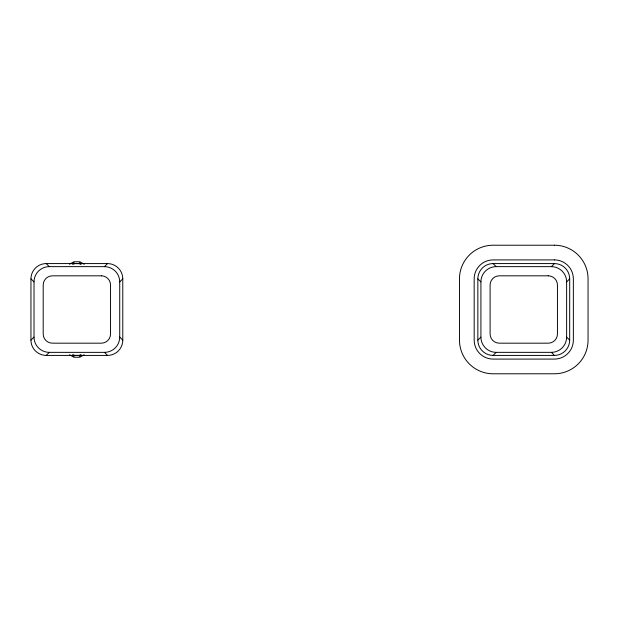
<?xml version="1.0" encoding="UTF-8"?>
<svg xmlns="http://www.w3.org/2000/svg" width="619" height="619" viewBox="0 0 619 619"><rect width="100%" height="100%" fill="white"/><g stroke="black" fill="none" stroke-linecap="round" stroke-linejoin="round"><path stroke-width="0.93" d="M72.74 264.522L74.226 263.663A45.914 45.914 0 0 1 79.503 263.663L79.882 262.402M80.996 354.478L79.503 355.337A45.914 45.914 0 0 1 74.226 355.337L73.847 356.598M122.786 340.156A15.266 15.266 0 0 1 107.52 355.422L46.208 355.414A15.266 15.266 0 0 1 30.942 340.156L34.014 337.092L34.014 281.908A15.266 15.266 0 0 1 49.272 266.634L104.456 266.65A15.266 15.266 0 0 1 119.73 281.908L119.722 337.092A15.266 15.266 0 0 1 104.456 352.366L49.272 352.35A15.266 15.266 0 0 1 33.999 337.092M104.456 266.65L107.52 263.586A15.266 15.266 0 0 1 122.786 278.844M46.208 355.414L49.272 352.35M119.722 281.908L122.779 278.844L122.779 340.156L119.722 337.092M477.853 340.156L477.853 278.844A15.266 15.266 0 0 1 493.111 263.578L554.423 263.586A15.266 15.266 0 0 1 569.697 278.844L569.681 340.156A15.266 15.266 0 0 1 554.423 355.422L493.111 355.414A15.266 15.266 0 0 1 477.845 340.156L480.917 337.092L480.917 281.908A15.266 15.266 0 0 1 496.175 266.634L551.367 266.65A15.266 15.266 0 0 1 566.633 281.908M551.367 266.65L554.423 263.586M493.111 355.414L496.175 352.35L551.367 352.35A15.266 15.266 0 0 0 566.633 337.092M569.681 278.844L566.625 281.908L566.625 337.092L569.681 340.156M69.537 264.251L73.684 261.852A47.748 47.748 0 0 1 80.052 261.852L84.192 264.251M84.192 354.749L80.052 357.148A47.748 47.748 0 0 1 73.684 357.148L69.537 354.749M30.95 340.156L30.95 278.844A15.266 15.266 0 0 1 46.208 263.578L107.52 263.586M79.503 263.663L80.996 264.522M72.74 354.478L74.226 355.337M493.111 263.586L496.175 266.65M477.853 278.844L480.917 281.908M551.367 352.35L554.423 355.414M46.208 263.586L49.272 266.65M30.95 278.844L34.014 281.908M104.456 352.35L107.52 355.414M73.847 262.402L74.226 263.663M79.882 356.598L79.503 355.337M496.175 352.366A15.266 15.266 0 0 1 480.909 337.092M554.423 245.217L493.111 245.217A33.635 33.635 0 0 0 459.476 278.844L459.491 340.156A33.635 33.635 0 0 0 493.111 373.791L554.423 373.783A33.635 33.635 0 0 0 588.058 340.156L588.05 278.844A33.635 33.635 0 0 0 554.423 245.209M554.423 259.91L493.111 259.91A18.941 18.941 0 0 0 474.169 278.844L474.185 340.156A18.941 18.941 0 0 0 493.111 359.097L554.423 359.09A18.941 18.941 0 0 0 573.364 340.156L573.356 278.844A18.941 18.941 0 0 0 554.423 259.903M101.354 275.826L52.375 275.826A9.184 9.184 0 0 0 43.191 285.011L43.191 333.989A9.184 9.184 0 0 0 52.375 343.174L101.354 343.174A9.184 9.184 0 0 0 110.538 333.989L110.538 285.011A9.184 9.184 0 0 0 101.354 275.826M548.256 275.826L499.278 275.826A9.184 9.184 0 0 0 490.101 285.011L490.101 333.989A9.184 9.184 0 0 0 499.278 343.174L548.256 343.174A9.184 9.184 0 0 0 557.44 333.989L557.44 285.011A9.184 9.184 0 0 0 548.256 275.826"/></g></svg>
